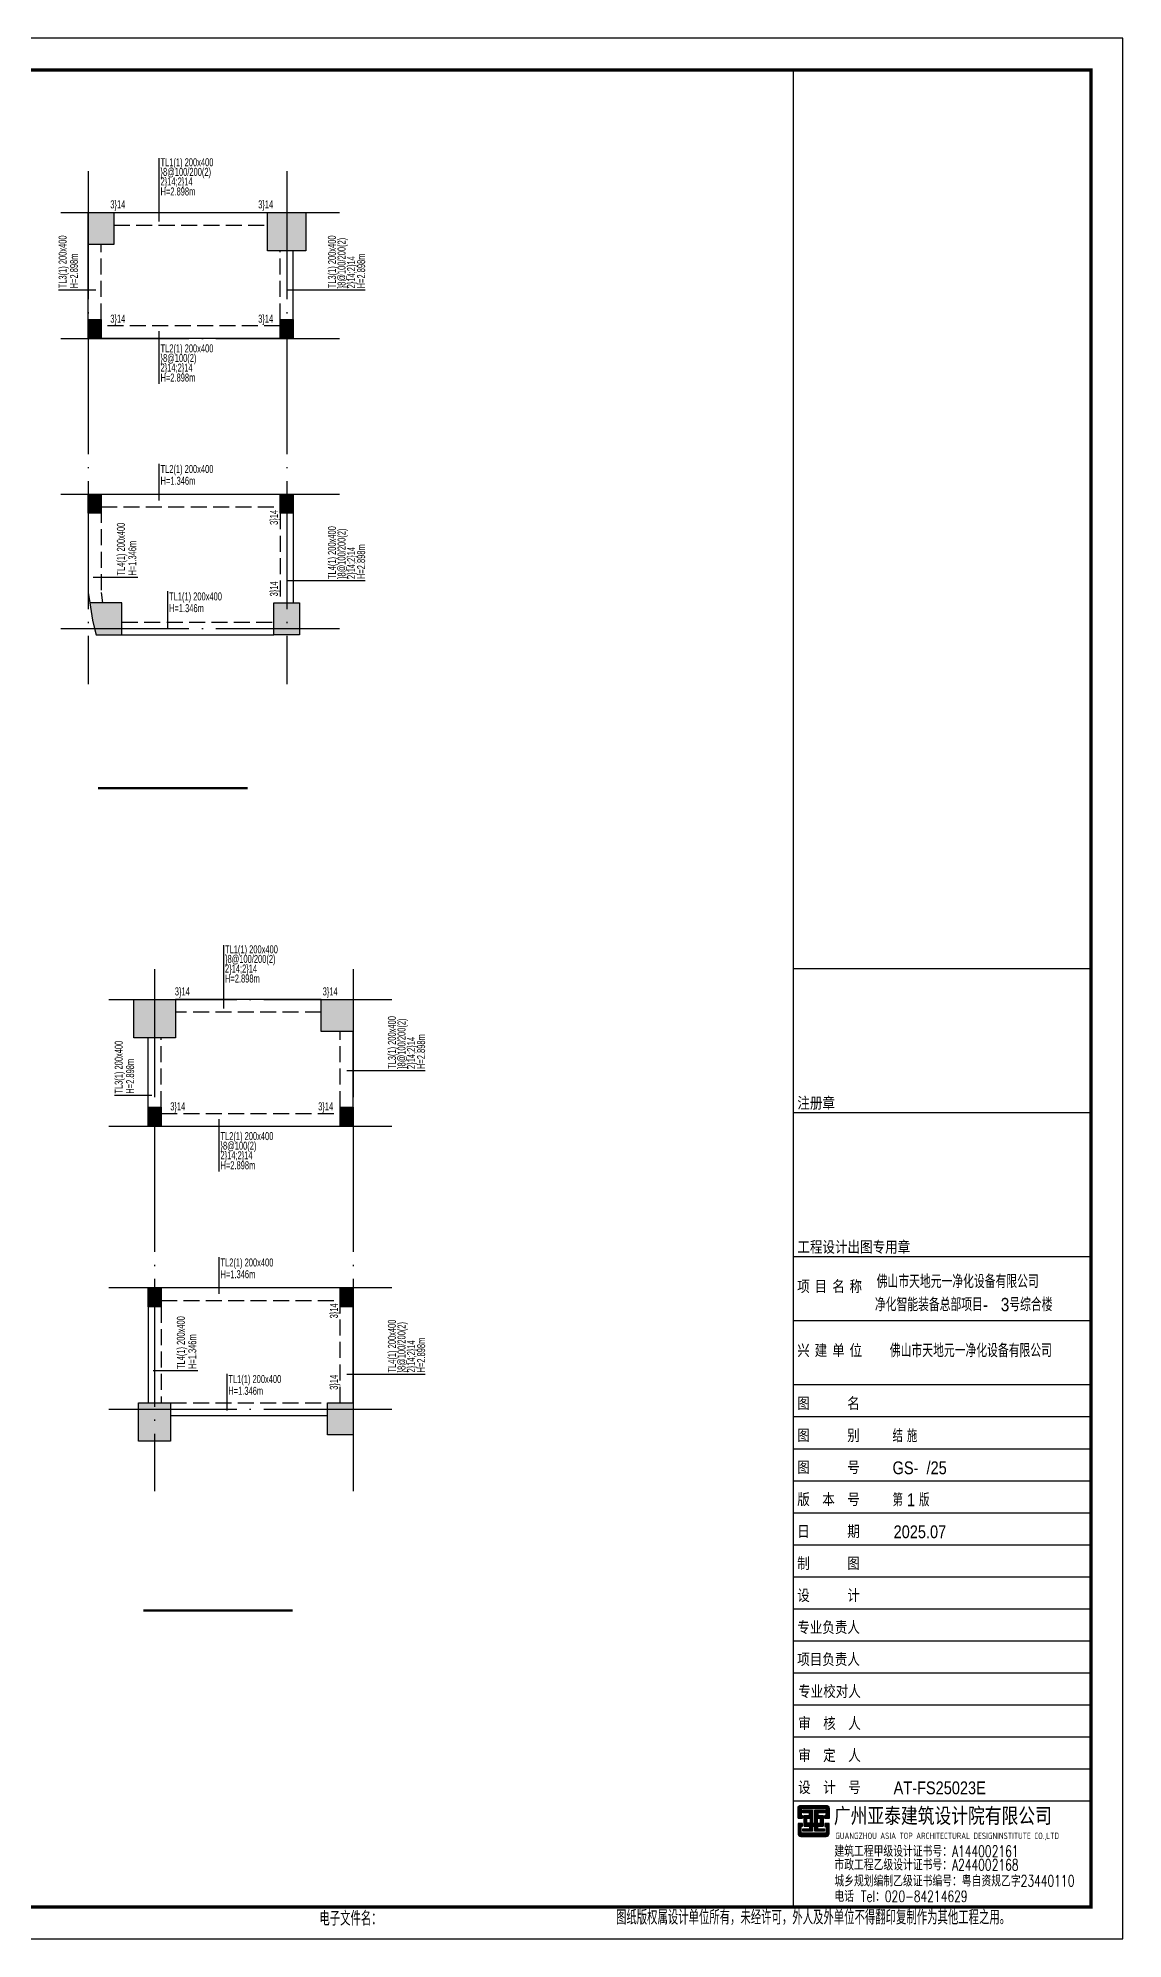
# Model space of a CAD drawing. Extents: x 299218 to 746073, y -331171 to -40619.
# Drawn here: x 671584 to 688531, y -325867 to -296167 of the extents above; entities that cross this region are included whole.
import ezdxf
from ezdxf.enums import TextEntityAlignment as Align

# ---------------------------------------------------------------- set-up
doc = ezdxf.new("R2010")
doc.units = 0
doc.header["$LTSCALE"] = 1000
doc.header["$MEASUREMENT"] = 0
doc.linetypes.add('DASH', pattern=[0.35, 0.25, -0.1])
doc.linetypes.add('DOTE', pattern=[2.42, 2, -0.2, 0.02, -0.2])
for name, color, linetype in [('13', 4, 'Continuous'), ('14', 2, 'Continuous'), ('DIM_SYMB', 3, 'Continuous'), ('DOTE', 1, 'Continuous'), ('PUB_TITLE', 4, 'Continuous'), ('X向次梁编号', 7, 'Continuous'), ('X向次梁集中标注', 7, 'Continuous')]:
    doc.layers.add(name, color=color, linetype=linetype)
doc.styles.add('_HZTXT', font='gs_txt.shx', dxfattribs={"width": 0.8, "bigfont": 'gs_hztxt.shx'})
doc.styles.add('GS_Rein', font='GS_TXT.shx', dxfattribs={"width": 0.7, "bigfont": 'GS_HZTXT.shx'})
doc.styles.add('HT', font='')
doc.styles.add('HZTXT', font='txt.shx', dxfattribs={"bigfont": 'hztxt.shx'})
doc.styles.add('hztxt0', font='romans.shx', dxfattribs={"bigfont": 'gbcbig0.shx'})
doc.styles.get("Standard").update_dxf_attribs({"font": 'gbenor.shx', "bigfont": 'gbcbig.shx'})
doc.styles.add('宋体', font='')
doc.styles.get('HT').set_extended_font_data('SimHei')
doc.styles.get('宋体').set_extended_font_data('SimSun')

# ---------------------------------------------------------------- blocks, each defined once
blk = doc.blocks.new('aaa11')
at = {"layer": '14'}
h = blk.add_hatch(dxfattribs=at)
h.set_pattern_fill('ANSI31', color=256, scale=50, angle=135, style=0)
h.set_pattern_definition([(180, (574793.1787, -407953.4004), (-1e-15, -6.25), [])])
edge = h.paths.add_edge_path()
edge.add_line((683525, -367517), (683525, -367558))
edge.add_line((683525, -367558), (683455, -367558))
edge.add_line((683455, -367558), (683455, -367403))
edge.add_arc((683500, -367403), 45, 90, 180, ccw=False)
edge.add_line((683500, -367358), (683895, -367358))
edge.add_arc((683895, -367403), 45, 0, 90, ccw=False)
edge.add_line((683940, -367403), (683940, -367561))
edge.add_line((683940, -367561), (683875, -367561))
edge.add_line((683875, -367561), (683875, -367514))
edge.add_line((683875, -367514), (683890, -367514))
edge.add_line((683890, -367514), (683897, -367514))
edge.add_line((683897, -367514), (683897, -367408))
edge.add_line((683897, -367408), (683504, -367408))
edge.add_line((683504, -367408), (683504, -367517))
edge.add_line((683504, -367517), (683525, -367517))
h.paths.add_polyline_path([(683716, -367634), (683716, -367430), (683870, -367430), (683870, -367474), (683763, -367474), (683763, -367517), (683850, -367517), (683850, -367682), (683760, -367682), (683760, -367724), (683871, -367724), (683871, -367762), (683717, -367762), (683717, -367681), (683682, -367681), (683682, -367762), (683528, -367762), (683528, -367724), (683639, -367724), (683639, -367682), (683549, -367682), (683549, -367517), (683636, -367517), (683636, -367474), (683529, -367474), (683529, -367430), (683683, -367430), (683683, -367634)])
h.paths.add_polyline_path([(683594, -367559), (683643, -367559), (683643, -367637), (683594, -367637)], flags=16)
h.paths.add_polyline_path([(683805, -367559), (683756, -367559), (683756, -367637), (683805, -367637)], flags=16)
edge = h.paths.add_edge_path()
edge.add_line((683525, -367682), (683525, -367641))
edge.add_line((683525, -367641), (683455, -367641))
edge.add_line((683455, -367641), (683455, -367796))
edge.add_arc((683500, -367796), 45, 180, 270)
edge.add_line((683500, -367841), (683895, -367841))
edge.add_arc((683895, -367796), 45, 270, 360)
edge.add_line((683940, -367796), (683940, -367638))
edge.add_line((683940, -367638), (683875, -367638))
edge.add_line((683875, -367638), (683875, -367685))
edge.add_line((683875, -367685), (683890, -367685))
edge.add_line((683890, -367685), (683897, -367685))
edge.add_line((683897, -367685), (683897, -367791))
edge.add_line((683897, -367791), (683504, -367791))
edge.add_line((683504, -367791), (683504, -367682))
edge.add_line((683504, -367682), (683525, -367682))
for p, q in [((683381, -354284), (683381, -368944)), ((683381, -354284), (688031, -354284)), ((683381, -356534), (688031, -356534)), ((683381, -358784), (688031, -358784)), ((683381, -359784), (688031, -359784)), ((683381, -360784), (688031, -360784)), ((683381, -361284), (688031, -361284)), ((683381, -361784), (688031, -361784)), ((683381, -362284), (688031, -362284)), ((683381, -362784), (688031, -362784)), ((683381, -363284), (688031, -363284)), ((683381, -363784), (688031, -363784)), ((683381, -364284), (688031, -364284)), ((683381, -364784), (688031, -364784)), ((683381, -365284), (688031, -365284)), ((683381, -365784), (688031, -365784)), ((683381, -366284), (688031, -366284)), ((683381, -366784), (688031, -366784)), ((683381, -367284), (688031, -367284)), ((683381, -367284), (688031, -367284))]:
    blk.add_line(p, q, dxfattribs=at)
for points in [[(683381, -368944), (688031, -368944), (688031, -340244), (683381, -340244)], [(683594, -367559), (683643, -367559), (683643, -367637), (683594, -367637)], [(683805, -367559), (683756, -367559), (683756, -367637), (683805, -367637)]]:
    blk.add_lwpolyline(points, close=True, dxfattribs=at)
for points in [[(683525, -367517), (683525, -367558), (683455, -367558), (683455, -367403, -0.414214), (683500, -367358), (683895, -367358, -0.414214), (683940, -367403), (683940, -367561), (683875, -367561), (683875, -367514), (683890, -367514), (683897, -367514), (683897, -367408), (683504, -367408), (683504, -367517)], [(683525, -367682), (683525, -367641), (683455, -367641), (683455, -367796, 0.414214), (683500, -367841), (683895, -367841, 0.414214), (683940, -367796), (683940, -367638), (683875, -367638), (683875, -367685), (683890, -367685), (683897, -367685), (683897, -367791), (683504, -367791), (683504, -367682)]]:
    blk.add_lwpolyline(points, format="xyb", close=True, dxfattribs=at)
blk.add_lwpolyline([(683716, -367634), (683716, -367634), (683716, -367430), (683870, -367430), (683870, -367474), (683763, -367474), (683763, -367517), (683850, -367517), (683850, -367682), (683760, -367682), (683760, -367724), (683871, -367724), (683871, -367762), (683717, -367762), (683717, -367681), (683682, -367681), (683682, -367762), (683528, -367762), (683528, -367724), (683639, -367724), (683639, -367682), (683549, -367682), (683549, -367517), (683636, -367517), (683636, -367474), (683529, -367474), (683529, -367430), (683683, -367430), (683683, -367634), (683716, -367634)], dxfattribs=at)
at = {"layer": '13', "color": 7, "style": '_HZTXT', "width": 0.85}
for s, height, p in [('佛山市天地元一净化设备有限公司', 208.95, (684684, -359276)), ('净化智能装备总部项目-', 208.95, (684656, -359637)), ('3号综合楼', 209, (686623, -359637)), ('佛山市天地元一净化设备有限公司', 208.95, (684890, -360355)), ('结 施', 200, (684932, -361683)), ('GS-  /25', 200, (684932, -362183)), ('第 1 版', 200, (684932, -362683)), ('2025.07', 200, (684948, -363183)), ('AT-FS25023E', 200, (684948, -367183))]:
    blk.add_text(s, height=height, dxfattribs=at).set_placement(p)
at = {"layer": '13', "style": 'HZTXT', "width": 0.7}
for s, p in [('建筑工程甲级设计证书号：A144002161', (684023, -368161)), ('市政工程乙级设计证书号：A244002168', (684023, -368373)), ('城乡规划编制乙级证书编号：粤自资规乙字23440110', (684023, -368625)), ('电话 Tel：020-84214629', (684023, -368865))]:
    blk.add_text(s, height=175, rotation=359.9997, dxfattribs=at).set_placement(p)
at = {"layer": '14'}
for s, height, style, width, p in [('注册章', 175, '宋体', 0.82, (683445, -356470)), ('工程设计出图专用章', 175, '宋体', 0.82, (683445, -358720)), ('项', 175, '宋体', 0.82, (683443, -359335)), ('目', 175, '宋体', 0.82, (683715, -359335)), ('名', 175, '宋体', 0.82, (683990, -359335)), ('称', 175, '宋体', 0.82, (684260, -359335)), ('兴', 175, '宋体', 0.82, (683443, -360335)), ('建', 175, '宋体', 0.82, (683715, -360335)), ('单', 175, '宋体', 0.82, (683990, -360335)), ('位', 175, '宋体', 0.82, (684260, -360335)), ('图      名', 175, '宋体', 0.82, (683443, -361162)), ('图      别', 175, '宋体', 0.82, (683443, -361662)), ('图      号', 175, '宋体', 0.82, (683443, -362162)), ('版  本  号', 175, '宋体', 0.82, (683443, -362662)), ('日      期', 175, '宋体', 0.82, (683443, -363162)), ('制      图', 175, '宋体', 0.82, (683443, -363662)), ('设      计', 175, '宋体', 0.82, (683443, -364162)), ('专业负责人', 175, '宋体', 0.82, (683443, -364662)), ('项目负责人', 175, '宋体', 0.82, (683443, -365162)), ('专业校对人', 175, '宋体', 0.82, (683457, -365662, -12422)), ('审  核  人', 175, '宋体', 0.82, (683457, -366162, -12422)), ('审  定  人', 175, '宋体', 0.82, (683457, -366662, -12422)), ('设  计  号', 175, '宋体', 0.82, (683457, -367162, -12422)), ('广州亚泰建筑设计院有限公司', 240, 'HT', 0.8, (684015, -367638))]:
    blk.add_text(s, height=height, dxfattribs=dict(at, style=style, width=width)).set_placement(p)
at = {"layer": '14', "width": 0.8}
blk.add_text('GUANGZHOU ASIA TOP ARCHITECTURAL DESIGNINSTITUTE CO.,LTD', height=99, rotation=359.9997, dxfattribs=at).set_placement((684037, -367882, -12422))
at = {"layer": '14', "style": 'hztxt0'}
for s, p in [('电子文件名：', (675979, -369237)), ('图纸版权属设计单位所有，未经许可，外人及外单位不得翻印复制作为其他工程之用。', (680612, -369219))]:
    blk.add_text(s, height=225, rotation=359.9997, dxfattribs=at).set_placement(p)

msp = doc.modelspace()

# ---------------------------------------------------------------- hatches: boundary and pattern name
h = msp.add_hatch(color=251)
h.paths.add_polyline_path([(675168.5, -298892.6), (675768.5, -298892.6), (675768.5, -299492.6), (675168.5, -299492.6)])
h.paths.add_polyline_path([(672368.5, -298892.6), (672768.5, -298892.6), (672768.5, -299392.6), (672368.5, -299392.6)])
h.paths.add_polyline_path([(672392.8, -304992.6), (672413.2, -305128.5), (672433.6, -305264.3), (672467.3, -305392.6), (672493.6, -305492.6), (672893.6, -305492.6), (672893.6, -304992.6)])
h.paths.add_polyline_path([(675268.5, -304992.6), (675668.5, -304992.6), (675668.5, -305492.6), (675268.5, -305492.6)])
for points in [[(672568.5, -300862.6), (672368.5, -300862.6), (672368.5, -300562.6), (672568.5, -300562.6)], [(675568.5, -300862.6), (675368.5, -300862.6), (675368.5, -300562.6), (675568.5, -300562.6)], [(672568.5, -303592.6), (672368.5, -303592.6), (672368.5, -303292.6), (672568.5, -303292.6)], [(675568.5, -303592.6), (675368.5, -303592.6), (675368.5, -303292.6), (675568.5, -303292.6)], [(673505.1, -313169.4), (673305.1, -313169.4), (673305.1, -312869.4), (673505.1, -312869.4)], [(676505.1, -313169.4), (676305.1, -313169.4), (676305.1, -312869.4), (676505.1, -312869.4)], [(673505.1, -315989.4), (673305.1, -315989.4), (673305.1, -315689.4), (673505.1, -315689.4)], [(676505.1, -315989.4), (676305.1, -315989.4), (676305.1, -315689.4), (676505.1, -315689.4)]]:
    msp.add_hatch(color=11).paths.add_polyline_path(points)
h = msp.add_hatch(color=251)
h.paths.add_polyline_path([(673080.1, -311189.4), (673730.1, -311189.4), (673730.1, -311789.4), (673080.1, -311789.4)])
h.paths.add_polyline_path([(676005.1, -311189.4), (676505.1, -311189.4), (676505.1, -311689.4), (676005.1, -311689.4)])
h.paths.add_polyline_path([(673155.1, -317489.4), (673655.1, -317489.4), (673655.1, -318089.4), (673155.1, -318089.4)])
h.paths.add_polyline_path([(676105.1, -317489.4), (676505.1, -317489.4), (676505.1, -317989.4), (676105.1, -317989.4)])

# ---------------------------------------------------------------- linework, layer by layer
at = {"color": 4}
for p, q in [((672768.5, -298892.6), (675168.5, -298892.6)), ((672368.5, -300562.6), (672368.5, -299392.6)), ((675568.5, -300562.6), (675568.5, -299492.6)), ((675368.5, -300862.6), (672568.5, -300862.6)), ((672368.5, -303492.6), (672368.5, -304830.6)), ((672568.5, -303292.6), (675368.5, -303292.6)), ((675568.5, -303592.6), (675568.5, -304992.6)), ((672368.5, -304830.6), (672392.8, -304992.6)), ((672893.6, -305492.6), (675268.5, -305492.6)), ((676005.1, -311189.4), (673730.1, -311189.4)), ((673305.1, -312869.4), (673305.1, -311789.4)), ((676505.1, -312869.4), (676505.1, -311689.4)), ((673505.1, -313169.4), (676305.1, -313169.4)), ((673505.1, -315689.4), (676305.1, -315689.4)), ((673305.1, -315989.4), (673305.1, -317489.4)), ((676505.1, -317489.4), (676505.1, -315989.4)), ((673655.1, -317689.4), (676105.1, -317689.4))]:
    msp.add_line(p, q, dxfattribs=at)
at = {"color": 4, "linetype": 'DASH'}
for p, q in [((672768.5, -299092.6), (675168.5, -299092.6)), ((672568.5, -300562.6), (672568.5, -299392.6)), ((675368.5, -300562.6), (675368.5, -299492.6)), ((675368.5, -300662.6), (672568.5, -300662.6)), ((672568.5, -303492.6), (672568.5, -304830.6)), ((672568.5, -303492.6), (675368.5, -303492.6)), ((675368.5, -303592.6), (675368.5, -304992.6)), ((672568.5, -304830.6), (672592.8, -304992.6)), ((672893.6, -305292.6), (675268.5, -305292.6)), ((676005.1, -311389.4), (673730.1, -311389.4)), ((673505.1, -312869.4), (673505.1, -311789.4)), ((676305.1, -312869.4), (676305.1, -311689.4)), ((673505.1, -312969.4), (676305.1, -312969.4)), ((673505.1, -315889.4), (676305.1, -315889.4)), ((673505.1, -315989.4), (673505.1, -317489.4)), ((676305.1, -317489.4), (676305.1, -315989.4)), ((673655.1, -317489.4), (676105.1, -317489.4))]:
    msp.add_line(p, q, dxfattribs=at)
at = {"color": 6}
for points in [[(672368.5, -298892.6), (672768.5, -298892.6), (672768.5, -299392.6), (672368.5, -299392.6)], [(675168.5, -298892.6), (675768.5, -298892.6), (675768.5, -299492.6), (675168.5, -299492.6)], [(672392.8, -304992.6), (672413.2, -305128.5), (672433.6, -305264.3), (672467.3, -305392.6), (672493.6, -305492.6), (672893.6, -305492.6), (672893.6, -304992.6)], [(675268.5, -304992.6), (675668.5, -304992.6), (675668.5, -305492.6), (675268.5, -305492.6)], [(673080.1, -311189.4), (673730.1, -311189.4), (673730.1, -311789.4), (673080.1, -311789.4)], [(676005.1, -311189.4), (676505.1, -311189.4), (676505.1, -311689.4), (676005.1, -311689.4)], [(673155.1, -317489.4), (673655.1, -317489.4), (673655.1, -318089.4), (673155.1, -318089.4)], [(676105.1, -317489.4), (676505.1, -317489.4), (676505.1, -317989.4), (676105.1, -317989.4)]]:
    msp.add_lwpolyline(points, close=True, dxfattribs=at)
at = {"color": 11}
for points in [[(672568.5, -300862.6), (672368.5, -300862.6), (672368.5, -300562.6), (672568.5, -300562.6)], [(675568.5, -300862.6), (675368.5, -300862.6), (675368.5, -300562.6), (675568.5, -300562.6)], [(672568.5, -303592.6), (672368.5, -303592.6), (672368.5, -303292.6), (672568.5, -303292.6)], [(675568.5, -303592.6), (675368.5, -303592.6), (675368.5, -303292.6), (675568.5, -303292.6)], [(673505.1, -313169.4), (673305.1, -313169.4), (673305.1, -312869.4), (673505.1, -312869.4)], [(676505.1, -313169.4), (676305.1, -313169.4), (676305.1, -312869.4), (676505.1, -312869.4)], [(673505.1, -315989.4), (673305.1, -315989.4), (673305.1, -315689.4), (673505.1, -315689.4)], [(676505.1, -315989.4), (676305.1, -315989.4), (676305.1, -315689.4), (676505.1, -315689.4)]]:
    msp.add_lwpolyline(points, close=True, dxfattribs=at)
at = {"layer": 'DIM_SYMB', "const_width": 35}
for points in [[(672522.8, -307886.1), (674857.3, -307886.1)], [(673228.7, -320736), (675563.2, -320736)]]:
    msp.add_lwpolyline(points, dxfattribs=at)
at = {"layer": 'DOTE', "linetype": 'DOTE'}
for p, q in [((672368.5, -298249.6), (672368.5, -306263.7)), ((675468.5, -298249.6), (675468.5, -306263.7)), ((671941.9, -298892.6), (676293.8, -298892.6)), ((671941.9, -300862.6), (676293.8, -300862.6)), ((671941.9, -303292.6), (676293.8, -303292.6)), ((671941.9, -305392.6), (676293.8, -305392.6)), ((673405.1, -310712.9), (673405.1, -318870.8)), ((676505.1, -310712.9), (676505.1, -318870.8)), ((672689.7, -311189.4), (677188.1, -311189.4)), ((672689.7, -313169.4), (677188.1, -313169.4)), ((672689.7, -315689.4), (677188.1, -315689.4)), ((672689.7, -317589.4), (677188.1, -317589.4))]:
    msp.add_line(p, q, dxfattribs=at)
at = {"layer": 'PUB_TITLE'}
msp.add_lwpolyline([(635980.9, -325867.1), (688530.9, -325867.1), (688530.9, -296167.1), (635980.9, -296167.1)], close=True, dxfattribs=at)
at = {"layer": 'PUB_TITLE', "const_width": 50}
msp.add_lwpolyline([(637230.9, -325367.1), (688030.9, -325367.1), (688030.9, -296667.1), (637230.9, -296667.1)], close=True, dxfattribs=at)
at = {"layer": 'X向次梁集中标注', "color": 151}
for p, q in [((673472.7, -298043), (673472.7, -299032.6)), ((671904.6, -300102.6), (672488.1, -300102.6)), ((675471.1, -300102.6), (676695.2, -300102.6)), ((673472.7, -300749.4), (673472.7, -301569.2)), ((673472.7, -302817.6), (673472.7, -303390.7)), ((672444.9, -304590.8), (673141.3, -304590.8)), ((675471.1, -304644.6), (676695.2, -304644.6)), ((673606, -304808.1), (673606, -305381.2)), ((674479.9, -310339.7), (674479.9, -311329.3)), ((676407.8, -312299.3), (677631.8, -312299.3)), ((672780.8, -312684.8), (673364.3, -312684.8)), ((674409.3, -313056.1), (674409.3, -313875.9)), ((674409.3, -315214.3), (674409.3, -315787.4)), ((673381.5, -316987.6), (674077.9, -316987.6)), ((674532.1, -317035.9), (674532.1, -317609.1)), ((676407.7, -317041.3), (677631.8, -317041.3))]:
    msp.add_line(p, q, dxfattribs=at)

# ---------------------------------------------------------------- block references
msp.add_blockref('aaa11', (0, 43577.4))

# ---------------------------------------------------------------- texts
at = {"layer": 'X向次梁编号', "color": 151, "style": 'GS_Rein', "width": 0.7}
for s, p in [('TL1(1) 200x400', (673497.7, -298045.8)), ('TL2(1) 200x400', (673497.7, -300953.6)), ('TL2(1) 200x400', (673497.7, -302838.2)), ('H=1.346m', (673497.7, -303021.8)), ('TL1(1) 200x400', (673631, -304828.6)), ('H=1.346m', (673631, -305012.2)), ('TL1(1) 200x400', (674504.9, -310342.5)), ('TL2(1) 200x400', (674434.3, -313260.3)), ('TL2(1) 200x400', (674434.3, -315234.9)), ('H=1.346m', (674434.3, -315418.5)), ('TL1(1) 200x400', (674557.1, -317056.5)), ('H=1.346m', (674557.1, -317240.1))]:
    msp.add_text(s, height=125, dxfattribs=at).set_placement(p, align=Align.TOP_LEFT)
for s, p in [('TL3(1) 200x400', (671905.5, -300077.6)), ('TL3(1) 200x400', (676112.6, -300077.6)), ('H=2.898m', (672083.8, -300077.6)), ('TL4(1) 200x400', (672816, -304565.8)), ('TL4(1) 200x400', (676112.6, -304619.6)), ('H=1.346m', (672994.3, -304565.8)), ('TL3(1) 200x400', (677049.2, -312274.3)), ('TL3(1) 200x400', (672781.7, -312659.8)), ('H=2.898m', (672960, -312659.8)), ('TL4(1) 200x400', (673752.6, -316962.6)), ('TL4(1) 200x400', (677049.2, -317016.3)), ('H=1.346m', (673930.9, -316962.6))]:
    msp.add_text(s, height=125, rotation=90, dxfattribs=at).set_placement(p, align=Align.TOP_LEFT)
at = {"layer": 'X向次梁集中标注', "color": 151, "style": 'GS_Rein', "width": 0.7}
for s, p in [('}8@100/200(2)', (673497.7, -298195.8)), ('2}14;2}14', (673497.7, -298345.8)), ('3}14', (672713.3, -298703.4)), ('H=2.898m', (673497.7, -298501.8)), ('3}14', (675023.3, -298703.4)), ('3}14', (672713.3, -300489.3)), ('3}14', (675023.3, -300489.3)), ('}8@100(2)', (673497.7, -301103.6)), ('2}14;2}14', (673497.7, -301253.6)), ('H=2.898m', (673497.7, -301409.6)), ('}8@100/200(2)', (674504.9, -310492.5)), ('2}14;2}14', (674504.9, -310642.5)), ('H=2.898m', (674504.9, -310798.5)), ('3}14', (673720.4, -311000.1)), ('3}14', (676030.4, -311000.1)), ('3}14', (673649.9, -312796)), ('3}14', (675959.9, -312796)), ('}8@100(2)', (674434.3, -313410.3)), ('2}14;2}14', (674434.3, -313560.3)), ('H=2.898m', (674434.3, -313716.3))]:
    msp.add_text(s, height=125, dxfattribs=at).set_placement(p, align=Align.TOP_LEFT)
for s, p in [('}8@100/200(2)', (676262.6, -300077.6)), ('2}14;2}14', (676412.6, -300077.6)), ('H=2.898m', (676568.6, -300077.6)), ('3}14', (675205.9, -303774)), ('}8@100/200(2)', (676262.6, -304619.6)), ('2}14;2}14', (676412.6, -304619.6)), ('H=2.898m', (676568.6, -304619.6)), ('3}14', (675205.9, -304890.5)), ('}8@100/200(2)', (677199.2, -312274.3)), ('2}14;2}14', (677349.2, -312274.3)), ('H=2.898m', (677505.2, -312274.3)), ('3}14', (676142.6, -316170.8)), ('}8@100/200(2)', (677199.2, -317016.3)), ('2}14;2}14', (677349.2, -317016.3)), ('H=2.898m', (677505.2, -317016.3)), ('3}14', (676142.6, -317287.2))]:
    msp.add_text(s, height=125, rotation=90, dxfattribs=at).set_placement(p, align=Align.TOP_LEFT)

doc.saveas('drawing.dxf')
